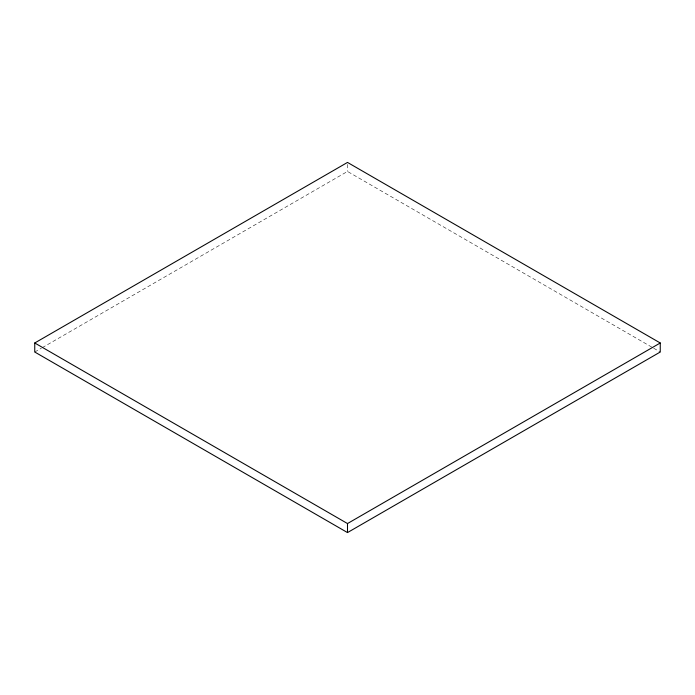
<?xml version="1.0" encoding="UTF-8"?>
<svg xmlns="http://www.w3.org/2000/svg" width="695" height="695" viewBox="0 0 695 695"><rect width="100%" height="100%" fill="white"/><g stroke="black" fill="none" stroke-linecap="round" stroke-linejoin="round"><path stroke-width="0.52" stroke-dasharray="3.48 2.61" d="M34.75 352.017L41.326 348.221M42.265 347.674L347.5 171.448L652.735 347.674M653.674 348.221L660.25 352.017M347.5 164.428L347.5 171.448"/><path stroke-width="1.04" d="M34.75 342.983L347.5 162.422L660.25 342.983L660.25 352.017L347.5 532.578L34.75 352.017L34.75 342.983L347.5 523.552L660.25 342.983M347.5 523.552L347.5 532.578"/></g></svg>
